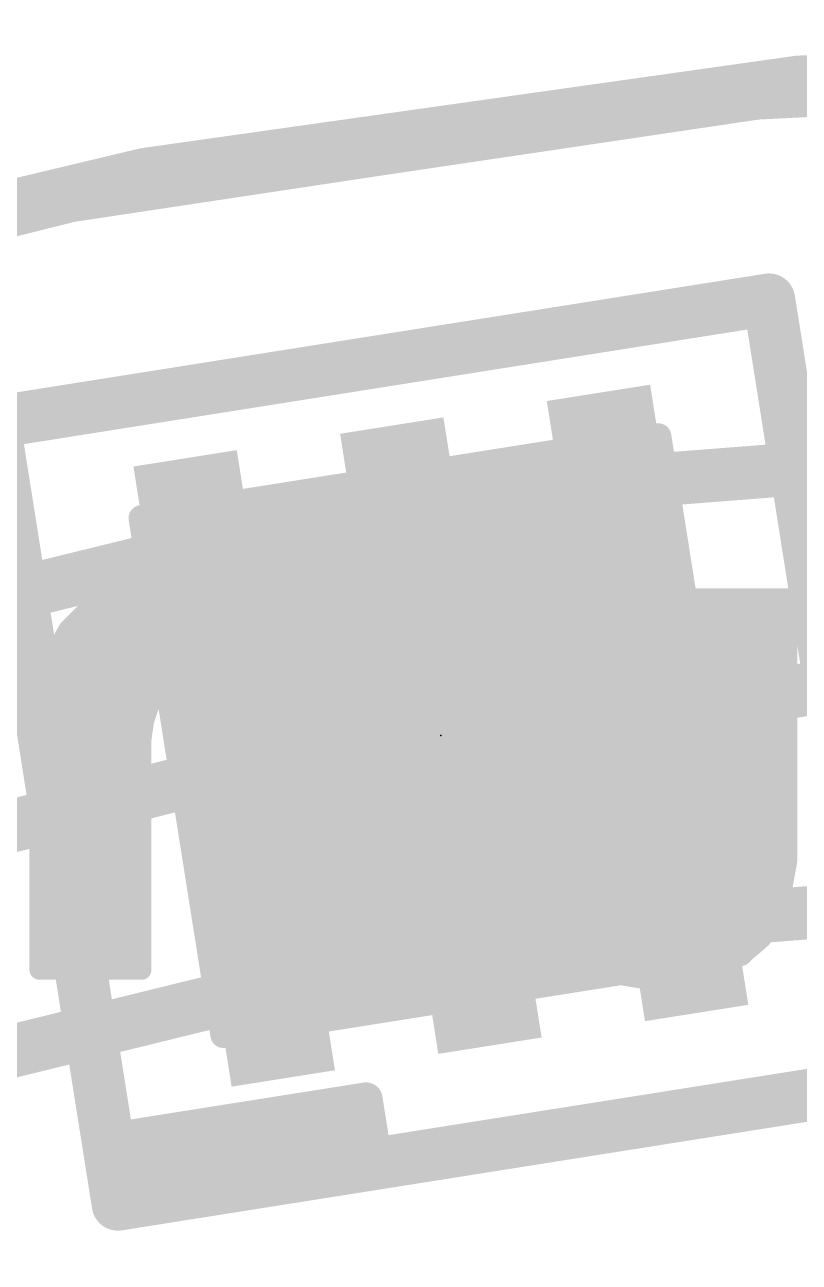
# Model space of a CAD drawing. Extents: x -17 to 92, y -61 to 85.
# Drawn here: x 22.463 to 25.424, y 50.387 to 55.118 of the extents above; entities that cross this region are included whole.
import ezdxf

# ---------------------------------------------------------------- set-up
doc = ezdxf.new("R2010")
doc.units = 0
for name, color, linetype in [('1', 12, 'CONTINUOUS'), ('16', 132, 'CONTINUOUS'), ('20', 31, 'CONTINUOUS'), ('21', 41, 'CONTINUOUS'), ('22', 253, 'CONTINUOUS'), ('23', 53, 'CONTINUOUS'), ('39', 12, 'CONTINUOUS'), ('51', 253, 'CONTINUOUS')]:
    doc.layers.add(name, color=color, linetype=linetype)

# ---------------------------------------------------------------- blocks, each defined once
blk = doc.blocks.new('RECT')
blk.add_solid([(-0.5, -0.5), (0.5, -0.5), (-0.5, 0.5), (0.5, 0.5)])

msp = doc.modelspace()

# ---------------------------------------------------------------- linework, layer by layer
at = {"layer": '1'}
for points, const_width in [([(27.94, 54.991, 0.4142), (0.889, 27.94)], 0.2032), ([(0.889, 27.94, 2.4102), (28.0035, 54.991)], 0.2032), ([(24.707, 53.4155, 1), (24.7149, 53.3142)], 0.1016), ([(23.1428, 53.0652, 1), (23.1186, 53.1639)], 0.1016), ([(27.94, 52.705, 2.4142), (52.705, 27.94)], 0.2032), ([(24.973, 51.7365, 1), (24.9809, 51.6352)], 0.1016), ([(23.4087, 51.3862, 1), (23.3845, 51.4848)], 0.1016)]:
    msp.add_lwpolyline(points, format="xyb", dxfattribs=dict(at, const_width=const_width))
at = {"layer": '1', "const_width": 0.2032}
for points in [[(24.711, 53.3649), (27.14, 53.555)], [(20.7928, 52.5414), (23.1307, 53.1146)], [(27.14, 51.855), (24.9769, 51.6858)], [(23.3966, 51.4355), (21.3181, 50.9246)]]:
    msp.add_lwpolyline(points, dxfattribs=at)
at = {"layer": '16', "const_width": 0.2032}
msp.add_lwpolyline([(27.8765, 54.991, 2.4102), (54.991, 27.94)], format="xyb", dxfattribs=at)
at = {"layer": '20', "const_width": 0.2032}
msp.add_lwpolyline([(44.3611, 49.4411, 0.3395), (11.5189, 49.4411)], format="xyb", dxfattribs=at)
at = {"layer": '21'}
for points, const_width in [([(27.94, 0.889, 1), (27.94, 54.991, 1), (27.94, 0.889)], 0.2032), ([(25.3579, 54.0748, 1), (25.2591, 54.0592)], 0.1), ([(25.3163, 54.0176, 1), (25.3007, 54.1164)], 0.1), ([(23.7989, 51.0163, 1), (23.7362, 51.0064)], 0.0635), ([(23.7725, 50.98, 1), (23.7626, 51.0427)], 0.0635), ([(22.8292, 50.8627, 1), (22.7305, 50.8471)], 0.1), ([(23.8145, 50.9175, 1), (23.7518, 50.9076)], 0.0635), ([(23.7518, 50.9076, 1), (23.8145, 50.9175)], 0.0635), ([(23.7882, 50.8812, 1), (23.7782, 50.9439)], 0.0635), ([(22.7305, 50.8471, 1), (22.8292, 50.8627)], 0.1), ([(22.8112, 50.8599, 1), (22.7485, 50.8499)], 0.0635), ([(22.7749, 50.8862, 1), (22.7848, 50.8235)], 0.0635), ([(23.8038, 50.7824, 1), (23.7939, 50.8451)], 0.0635), ([(22.8893, 50.8031, 1), (22.8992, 50.7404)], 0.0635), ([(23.7675, 50.8088, 1), (23.8302, 50.8187)], 0.0635), ([(22.8062, 50.6887, 1), (22.8161, 50.626)], 0.0635), ([(22.8111, 50.6573, 1), (22.8268, 50.5586)], 0.1), ([(22.7696, 50.6001, 1), (22.8683, 50.6158)], 0.1), ([(22.7798, 50.6524, 1), (22.8425, 50.6623)], 0.0635)]:
    msp.add_lwpolyline(points, format="xyb", dxfattribs=dict(at, const_width=const_width))
for points, const_width in [([(25.3085, 54.067), (22.3454, 53.5977)], 0.2), ([(25.782, 51.0773), (25.3085, 54.067)], 0.2), ([(22.3454, 53.5977), (22.7799, 50.8549)], 0.2), ([(22.819, 50.608), (25.782, 51.0773)], 0.2), ([(22.7799, 50.8549), (23.7675, 51.0113)], 0.127), ([(23.7675, 51.0113), (23.7832, 50.9126)], 0.127), ([(22.7799, 50.8549), (22.819, 50.608)], 0.2), ([(22.8943, 50.7718), (23.7832, 50.9126)], 0.127), ([(23.7832, 50.9126), (23.7988, 50.8138)], 0.127), ([(22.8111, 50.6573), (22.7799, 50.8549)], 0.127), ([(23.7988, 50.8138), (22.8111, 50.6573)], 0.127)]:
    msp.add_lwpolyline(points, dxfattribs=dict(at, const_width=const_width))
at = {"layer": '22', "const_width": 0.0762}
for points in [[(22.899, 52.945), (22.779, 52.915)], [(23.039, 52.965), (22.899, 52.945)], [(22.997, 52.959), (23.075, 52.959)], [(23.159, 52.945), (23.039, 52.965)], [(23.279, 52.905), (23.159, 52.945)], [(22.779, 52.915), (22.689, 52.865)], [(23.329, 52.875), (23.279, 52.905)], [(23.839, 52.925), (23.479, 52.925)], [(23.479, 52.925), (23.479, 52.725)], [(23.849, 52.745), (23.839, 52.925)], [(24.439, 52.925), (24.059, 52.925)], [(24.059, 52.925), (24.059, 51.505)], [(24.439, 52.185), (24.439, 52.925)], [(25.379, 52.925), (24.989, 52.925)], [(24.989, 52.925), (24.989, 52.045)], [(25.379, 51.925), (25.379, 52.925)], [(22.689, 52.865), (22.629, 52.805)], [(22.721, 52.8828), (23.316, 52.8828)], [(23.389, 52.835), (23.329, 52.875)], [(23.479, 52.8828), (23.8413, 52.8828)], [(24.059, 52.8828), (24.439, 52.8828)], [(24.989, 52.8828), (25.379, 52.8828)], [(22.629, 52.805), (22.579, 52.715)], [(22.6306, 52.8066), (23.4117, 52.8066)], [(23.429, 52.785), (23.389, 52.835)], [(23.479, 52.8066), (23.8456, 52.8066)], [(24.059, 52.8066), (24.439, 52.8066)], [(24.989, 52.8066), (25.379, 52.8066)], [(23.469, 52.725), (23.429, 52.785)], [(22.579, 52.715), (22.539, 52.615)], [(22.5876, 52.7304), (23.4654, 52.7304)], [(23.479, 52.725), (23.469, 52.725)], [(23.479, 52.7304), (23.849, 52.7304)], [(23.849, 51.505), (23.849, 52.745)], [(24.059, 52.7304), (24.439, 52.7304)], [(24.989, 52.7304), (25.379, 52.7304)], [(22.539, 52.615), (22.529, 52.505)], [(22.5547, 52.6542), (23.1542, 52.6542)], [(22.999, 52.605), (23.039, 52.635)], [(23.039, 52.635), (23.159, 52.655)], [(23.159, 52.655), (23.299, 52.635)], [(23.1646, 52.6542), (23.849, 52.6542)], [(23.299, 52.635), (23.349, 52.605)], [(24.059, 52.6542), (24.439, 52.6542)], [(24.989, 52.6542), (25.379, 52.6542)], [(22.5356, 52.578), (22.9788, 52.578)], [(22.939, 52.515), (22.969, 52.565)], [(22.969, 52.565), (22.999, 52.605)], [(23.349, 52.605), (23.389, 52.555)], [(23.3706, 52.578), (23.849, 52.578)], [(24.059, 52.578), (24.439, 52.578)], [(24.989, 52.578), (25.379, 52.578)], [(23.389, 52.555), (23.419, 52.505)], [(22.529, 52.505), (22.519, 52.375)], [(22.5288, 52.5018), (22.9346, 52.5018)], [(22.919, 52.455), (22.939, 52.515)], [(23.419, 52.505), (23.439, 52.435)], [(23.4199, 52.5018), (23.849, 52.5018)], [(24.059, 52.5018), (24.439, 52.5018)], [(24.989, 52.5018), (25.379, 52.5018)], [(22.5229, 52.4256), (22.9148, 52.4256)], [(22.909, 52.385), (22.919, 52.455)], [(23.439, 52.435), (23.459, 52.345)], [(23.4411, 52.4256), (23.849, 52.4256)], [(24.059, 52.4256), (24.439, 52.4256)], [(24.989, 52.4256), (25.379, 52.4256)], [(22.519, 52.375), (22.519, 51.505)], [(22.909, 51.505), (22.909, 52.385)], [(22.519, 52.3494), (22.909, 52.3494)], [(23.458, 52.3494), (23.849, 52.3494)], [(23.459, 52.345), (23.459, 51.505)], [(24.059, 52.3494), (24.439, 52.3494)], [(24.989, 52.3494), (25.379, 52.3494)], [(22.519, 52.2732), (22.909, 52.2732)], [(23.459, 52.2732), (23.849, 52.2732)], [(24.059, 52.2732), (24.439, 52.2732)], [(24.989, 52.2732), (25.379, 52.2732)], [(22.519, 52.197), (22.909, 52.197)], [(23.459, 52.197), (23.849, 52.197)], [(24.059, 52.197), (24.439, 52.197)], [(24.989, 52.197), (25.379, 52.197)], [(24.449, 52.085), (24.439, 52.185)], [(22.519, 52.1208), (22.909, 52.1208)], [(23.459, 52.1208), (23.849, 52.1208)], [(24.059, 52.1208), (24.4454, 52.1208)], [(24.989, 52.1208), (25.379, 52.1208)], [(22.519, 52.0446), (22.909, 52.0446)], [(23.459, 52.0446), (23.849, 52.0446)], [(24.059, 52.0446), (24.4535, 52.0446)], [(24.459, 51.995), (24.449, 52.085)], [(24.989, 52.045), (24.979, 51.975)], [(24.9889, 52.0446), (25.379, 52.0446)], [(22.519, 51.9684), (22.909, 51.9684)], [(23.459, 51.9684), (23.849, 51.9684)], [(24.059, 51.9684), (24.4666, 51.9684)], [(24.479, 51.925), (24.459, 51.995)], [(24.979, 51.975), (24.959, 51.915)], [(24.9768, 51.9684), (25.379, 51.9684)], [(24.509, 51.875), (24.479, 51.925)], [(24.959, 51.915), (24.939, 51.865)], [(25.359, 51.815), (25.379, 51.925)], [(22.519, 51.8922), (22.909, 51.8922)], [(23.459, 51.8922), (23.849, 51.8922)], [(24.059, 51.8922), (24.4987, 51.8922)], [(24.559, 51.825), (24.509, 51.875)], [(24.939, 51.865), (24.899, 51.825)], [(24.9499, 51.8922), (25.373, 51.8922)], [(22.519, 51.816), (22.909, 51.816)], [(23.459, 51.816), (23.849, 51.816)], [(24.059, 51.816), (24.574, 51.816)], [(24.609, 51.795), (24.559, 51.825)], [(24.899, 51.825), (24.859, 51.795)], [(24.887, 51.816), (25.3592, 51.816)], [(25.329, 51.715), (25.359, 51.815)], [(24.669, 51.785), (24.609, 51.795)], [(24.739, 51.775), (24.669, 51.785)], [(24.809, 51.785), (24.739, 51.775)], [(24.859, 51.795), (24.809, 51.785)], [(22.519, 51.7398), (22.909, 51.7398)], [(23.459, 51.7398), (23.849, 51.7398)], [(24.059, 51.7398), (25.3364, 51.7398)], [(25.279, 51.625), (25.329, 51.715)], [(24.429, 51.505), (24.429, 51.705)], [(24.429, 51.705), (24.469, 51.645)], [(22.519, 51.6636), (22.909, 51.6636)], [(23.459, 51.6636), (23.849, 51.6636)], [(24.059, 51.6636), (24.429, 51.6636)], [(24.4566, 51.6636), (25.3004, 51.6636)], [(24.469, 51.645), (24.519, 51.605)], [(25.209, 51.565), (25.279, 51.625)], [(22.519, 51.5874), (22.909, 51.5874)], [(23.459, 51.5874), (23.849, 51.5874)], [(24.059, 51.5874), (24.429, 51.5874)], [(24.519, 51.605), (24.569, 51.555)], [(24.5366, 51.5874), (25.2351, 51.5874)], [(24.569, 51.555), (24.619, 51.525)], [(24.619, 51.525), (24.739, 51.485)], [(25.119, 51.515), (25.209, 51.565)], [(22.519, 51.5112), (22.909, 51.5112)], [(22.519, 51.505), (22.909, 51.505)], [(23.459, 51.5112), (23.849, 51.5112)], [(23.459, 51.505), (23.849, 51.505)], [(24.059, 51.5112), (24.429, 51.5112)], [(24.059, 51.505), (24.429, 51.505)], [(24.6604, 51.5112), (25.1051, 51.5112)], [(24.739, 51.485), (24.799, 51.475)], [(24.869, 51.465), (25.009, 51.485)], [(25.009, 51.485), (25.119, 51.515)], [(24.799, 51.475), (24.869, 51.465)]]:
    msp.add_lwpolyline(points, dxfattribs=at)
at = {"layer": '22', "const_width": 0.0381}
for points in [[(22.8963, 52.9639, 1), (22.9017, 52.9261)], [(22.9036, 52.9265, 1), (22.8944, 52.9635)], [(22.997, 52.9781, 1), (22.997, 52.94)], [(23.0421, 52.9838, 1), (23.0359, 52.9462)], [(23.0417, 52.9461, 1), (23.0363, 52.9839)], [(23.075, 52.94, 1), (23.075, 52.9781)], [(23.165, 52.9631, 1), (23.153, 52.9269)], [(23.1559, 52.9262, 1), (23.1621, 52.9638)], [(22.7744, 52.9335, 1), (22.7836, 52.8965)], [(22.7883, 52.8983, 1), (22.7697, 52.9317)], [(23.2888, 52.9213, 1), (23.2692, 52.8887)], [(23.273, 52.8869, 1), (23.285, 52.9231)], [(23.479, 52.9441, 1), (23.479, 52.906)], [(23.4981, 52.925, 1), (23.46, 52.925)], [(23.858, 52.9261, 1), (23.82, 52.9239)], [(23.839, 52.906, 1), (23.839, 52.9441)], [(24.059, 52.9441, 1), (24.059, 52.906)], [(24.0781, 52.925, 1), (24.04, 52.925)], [(24.4581, 52.925, 1), (24.42, 52.925)], [(24.439, 52.906, 1), (24.439, 52.9441)], [(24.989, 52.9441, 1), (24.989, 52.906)], [(25.0081, 52.925, 1), (24.97, 52.925)], [(25.3981, 52.925, 1), (25.36, 52.925)], [(25.379, 52.906, 1), (25.379, 52.9441)], [(22.6797, 52.8817, 1), (22.6983, 52.8483)], [(22.7025, 52.8515, 1), (22.6755, 52.8785)], [(22.721, 52.9019, 1), (22.721, 52.8638)], [(23.3396, 52.8909, 1), (23.3184, 52.8591)], [(23.316, 52.8638, 1), (23.316, 52.9019)], [(23.3192, 52.8587, 1), (23.3388, 52.8913)], [(23.479, 52.9019, 1), (23.479, 52.8638)], [(23.8413, 52.8638, 1), (23.8413, 52.9019)], [(24.059, 52.9019, 1), (24.059, 52.8638)], [(24.439, 52.8638, 1), (24.439, 52.9019)], [(24.989, 52.9019, 1), (24.989, 52.8638)], [(25.379, 52.8638, 1), (25.379, 52.9019)], [(22.6306, 52.8257, 1), (22.6306, 52.7876)], [(22.6457, 52.7957, 1), (22.6123, 52.8143)], [(23.4039, 52.8469, 1), (23.3741, 52.8231)], [(23.3784, 52.8191, 1), (23.3996, 52.8509)], [(23.4117, 52.7876, 1), (23.4117, 52.8257)], [(23.479, 52.8257, 1), (23.479, 52.7876)], [(23.8456, 52.7876, 1), (23.8456, 52.8257)], [(24.059, 52.8257, 1), (24.059, 52.7876)], [(24.439, 52.7876, 1), (24.439, 52.8257)], [(24.989, 52.8257, 1), (24.989, 52.7876)], [(25.379, 52.7876, 1), (25.379, 52.8257)], [(22.6155, 52.8185, 1), (22.6425, 52.7915)], [(23.4449, 52.7956, 1), (23.4131, 52.7744)], [(23.4141, 52.7731, 1), (23.4439, 52.7969)], [(22.5967, 52.7079, 1), (22.5613, 52.7221)], [(22.5876, 52.7495, 1), (22.5876, 52.7114)], [(23.469, 52.7441, 1), (23.469, 52.706)], [(23.4531, 52.7144, 1), (23.4849, 52.7356)], [(23.479, 52.7495, 1), (23.479, 52.7114)], [(23.46, 52.725, 1), (23.4981, 52.725)], [(23.4654, 52.7114, 1), (23.4654, 52.7495)], [(23.479, 52.706, 1), (23.479, 52.7441)], [(23.8681, 52.745, 1), (23.83, 52.745)], [(23.83, 52.7439, 1), (23.868, 52.7461)], [(23.849, 52.7114, 1), (23.849, 52.7495)], [(24.059, 52.7495, 1), (24.059, 52.7114)], [(24.439, 52.7114, 1), (24.439, 52.7495)], [(24.989, 52.7495, 1), (24.989, 52.7114)], [(25.379, 52.7114, 1), (25.379, 52.7495)], [(22.5623, 52.7243, 1), (22.5957, 52.7057)], [(22.558, 52.6133, 1), (22.52, 52.6167)], [(22.5547, 52.6733, 1), (22.5547, 52.6352)], [(23.0359, 52.6538, 1), (23.0421, 52.6162)], [(23.0504, 52.6198, 1), (23.0276, 52.6502)], [(23.1617, 52.6739, 1), (23.1563, 52.6361)], [(23.1646, 52.6733, 1), (23.1646, 52.6352)], [(23.1542, 52.6352, 1), (23.1542, 52.6733)], [(23.1621, 52.6362, 1), (23.1559, 52.6738)], [(23.3088, 52.6513, 1), (23.2892, 52.6187)], [(23.2963, 52.6161, 1), (23.3017, 52.6539)], [(23.849, 52.6352, 1), (23.849, 52.6733)], [(24.059, 52.6733, 1), (24.059, 52.6352)], [(24.439, 52.6352, 1), (24.439, 52.6733)], [(24.989, 52.6733, 1), (24.989, 52.6352)], [(25.379, 52.6352, 1), (25.379, 52.6733)], [(22.5356, 52.5971, 1), (22.5356, 52.559)], [(22.5213, 52.6221, 1), (22.5567, 52.6079)], [(22.9853, 52.5552, 1), (22.9527, 52.5748)], [(22.9788, 52.559, 1), (22.9788, 52.5971)], [(22.9876, 52.6202, 1), (23.0104, 52.5898)], [(23.0142, 52.5936, 1), (22.9838, 52.6164)], [(23.3639, 52.6169, 1), (23.3341, 52.5931)], [(23.3392, 52.5887, 1), (23.3588, 52.6213)], [(23.3706, 52.5971, 1), (23.3706, 52.559)], [(23.849, 52.559, 1), (23.849, 52.5971)], [(24.059, 52.5971, 1), (24.059, 52.559)], [(24.439, 52.559, 1), (24.439, 52.5971)], [(24.989, 52.5971, 1), (24.989, 52.559)], [(25.379, 52.559, 1), (25.379, 52.5971)], [(22.9538, 52.5764, 1), (22.9842, 52.5536)], [(23.4053, 52.5648, 1), (23.3727, 52.5452)], [(23.3741, 52.5431, 1), (23.4039, 52.5669)], [(22.5288, 52.5209, 1), (22.5288, 52.4828)], [(22.51, 52.5067, 1), (22.548, 52.5033)], [(22.548, 52.5035, 1), (22.51, 52.5065)], [(22.9227, 52.5248, 1), (22.9553, 52.5052)], [(22.9571, 52.509, 1), (22.9209, 52.521)], [(22.9346, 52.4828, 1), (22.9346, 52.5209)], [(23.4373, 52.5102, 1), (23.4007, 52.4998)], [(23.4199, 52.5209, 1), (23.4199, 52.4828)], [(23.4027, 52.4952, 1), (23.4353, 52.5148)], [(23.849, 52.4828, 1), (23.849, 52.5209)], [(24.059, 52.5209, 1), (24.059, 52.4828)], [(24.439, 52.4828, 1), (24.439, 52.5209)], [(24.989, 52.5209, 1), (24.989, 52.4828)], [(25.379, 52.4828, 1), (25.379, 52.5209)], [(22.5229, 52.4447, 1), (22.5229, 52.4066)], [(22.9009, 52.461, 1), (22.9371, 52.449)], [(22.9379, 52.4523, 1), (22.9001, 52.4577)], [(22.9148, 52.4066, 1), (22.9148, 52.4447)], [(23.4576, 52.4391, 1), (23.4204, 52.4309)], [(23.4411, 52.4447, 1), (23.4411, 52.4066)], [(23.849, 52.4066, 1), (23.849, 52.4447)], [(24.059, 52.4447, 1), (24.059, 52.4066)], [(24.439, 52.4066, 1), (24.439, 52.4447)], [(24.989, 52.4447, 1), (24.989, 52.4066)], [(25.379, 52.4066, 1), (25.379, 52.4447)], [(22.5381, 52.375, 1), (22.5, 52.375)], [(22.9281, 52.385, 1), (22.89, 52.385)], [(23.4207, 52.4298, 1), (23.4573, 52.4402)], [(22.5, 52.3765, 1), (22.538, 52.3735)], [(22.519, 52.3685, 1), (22.519, 52.3304)], [(22.8901, 52.3877, 1), (22.9279, 52.3823)], [(22.909, 52.3304, 1), (22.909, 52.3685)], [(23.458, 52.3685, 1), (23.458, 52.3304)], [(23.478, 52.345, 1), (23.4399, 52.345)], [(23.4404, 52.3409, 1), (23.4776, 52.3491)], [(23.849, 52.3304, 1), (23.849, 52.3685)], [(24.059, 52.3685, 1), (24.059, 52.3304)], [(24.439, 52.3304, 1), (24.439, 52.3685)], [(24.989, 52.3685, 1), (24.989, 52.3304)], [(25.379, 52.3304, 1), (25.379, 52.3685)], [(22.519, 52.2923, 1), (22.519, 52.2542)], [(22.909, 52.2542, 1), (22.909, 52.2923)], [(23.459, 52.2923, 1), (23.459, 52.2542)], [(23.849, 52.2542, 1), (23.849, 52.2923)], [(24.059, 52.2923, 1), (24.059, 52.2542)], [(24.439, 52.2542, 1), (24.439, 52.2923)], [(24.989, 52.2923, 1), (24.989, 52.2542)], [(25.379, 52.2542, 1), (25.379, 52.2923)], [(22.519, 52.2161, 1), (22.519, 52.178)], [(22.909, 52.178, 1), (22.909, 52.2161)], [(23.459, 52.2161, 1), (23.459, 52.178)], [(23.849, 52.178, 1), (23.849, 52.2161)], [(24.059, 52.2161, 1), (24.059, 52.178)], [(24.439, 52.178, 1), (24.439, 52.2161)], [(24.989, 52.2161, 1), (24.989, 52.178)], [(25.379, 52.178, 1), (25.379, 52.2161)], [(24.458, 52.1869, 1), (24.42, 52.1831)], [(24.42, 52.185, 1), (24.4581, 52.185)], [(22.519, 52.1399, 1), (22.519, 52.1018)], [(22.909, 52.1018, 1), (22.909, 52.1399)], [(23.459, 52.1399, 1), (23.459, 52.1018)], [(23.849, 52.1018, 1), (23.849, 52.1399)], [(24.059, 52.1399, 1), (24.059, 52.1018)], [(24.4454, 52.1018, 1), (24.4454, 52.1399)], [(24.989, 52.1399, 1), (24.989, 52.1018)], [(25.379, 52.1018, 1), (25.379, 52.1399)], [(22.519, 52.0637, 1), (22.519, 52.0256)], [(22.909, 52.0256, 1), (22.909, 52.0637)], [(23.459, 52.0637, 1), (23.459, 52.0256)], [(23.849, 52.0256, 1), (23.849, 52.0637)], [(24.059, 52.0637, 1), (24.059, 52.0256)], [(24.4679, 52.0871, 1), (24.4301, 52.0829)], [(24.43, 52.0831, 1), (24.468, 52.0869)], [(24.4535, 52.0256, 1), (24.4535, 52.0637)], [(24.9889, 52.0637, 1), (24.9889, 52.0256)], [(25.0079, 52.0423, 1), (24.9701, 52.0477)], [(25.379, 52.0256, 1), (25.379, 52.0637)], [(24.97, 52.045, 1), (25.0081, 52.045)], [(22.519, 51.9875, 1), (22.519, 51.9494)], [(22.909, 51.9494, 1), (22.909, 51.9875)], [(23.459, 51.9875, 1), (23.459, 51.9494)], [(23.849, 51.9494, 1), (23.849, 51.9875)], [(24.059, 51.9875, 1), (24.059, 51.9494)], [(24.4773, 52.0002, 1), (24.4407, 51.9898)], [(24.4401, 51.9929, 1), (24.4779, 51.9971)], [(24.4666, 51.9494, 1), (24.4666, 51.9875)], [(24.9768, 51.9875, 1), (24.9768, 51.9494)], [(24.9601, 51.9777, 1), (24.9979, 51.9723)], [(24.9971, 51.969, 1), (24.9609, 51.981)], [(25.379, 51.9494, 1), (25.379, 51.9875)], [(24.4953, 51.9348, 1), (24.4627, 51.9152)], [(24.4607, 51.9198, 1), (24.4973, 51.9302)], [(24.9409, 51.921, 1), (24.9771, 51.909)], [(24.9767, 51.9079, 1), (24.9413, 51.9221)], [(25.36, 51.925, 1), (25.3981, 51.925)], [(25.3977, 51.9216, 1), (25.3603, 51.9284)], [(22.519, 51.9113, 1), (22.519, 51.8732)], [(22.909, 51.8732, 1), (22.909, 51.9113)], [(23.459, 51.9113, 1), (23.459, 51.8732)], [(23.849, 51.8732, 1), (23.849, 51.9113)], [(24.059, 51.9113, 1), (24.059, 51.8732)], [(24.5225, 51.8885, 1), (24.4955, 51.8615)], [(24.4927, 51.8652, 1), (24.5253, 51.8848)], [(24.4987, 51.8732, 1), (24.4987, 51.9113)], [(24.9525, 51.8515, 1), (24.9255, 51.8785)], [(24.9499, 51.9113, 1), (24.9499, 51.8732)], [(25.373, 51.8732, 1), (25.373, 51.9113)], [(22.519, 51.8351, 1), (22.519, 51.797)], [(22.909, 51.797, 1), (22.909, 51.8351)], [(23.459, 51.8351, 1), (23.459, 51.797)], [(23.849, 51.797, 1), (23.849, 51.8351)], [(24.059, 51.8351, 1), (24.059, 51.797)], [(24.5688, 51.8413, 1), (24.5492, 51.8087)], [(24.5455, 51.8115, 1), (24.5725, 51.8385)], [(24.574, 51.797, 1), (24.574, 51.8351)], [(24.887, 51.8351, 1), (24.887, 51.797)], [(24.8855, 51.8385, 1), (24.9125, 51.8115)], [(24.9104, 51.8098, 1), (24.8876, 51.8402)], [(24.9213, 51.8721, 1), (24.9567, 51.8579)], [(25.3772, 51.8095, 1), (25.3408, 51.8205)], [(25.3592, 51.797, 1), (25.3592, 51.8351)], [(24.6121, 51.8138, 1), (24.6059, 51.7762)], [(24.5992, 51.7787, 1), (24.6188, 51.8113)], [(24.6717, 51.8039, 1), (24.6663, 51.7661)], [(24.6659, 51.7662, 1), (24.6721, 51.8038)], [(24.7363, 51.7939, 1), (24.7417, 51.7561)], [(24.7363, 51.7561, 1), (24.7417, 51.7939)], [(24.8053, 51.8037, 1), (24.8127, 51.7663)], [(24.8117, 51.7661, 1), (24.8063, 51.8039)], [(24.8476, 51.8102, 1), (24.8704, 51.7798)], [(24.8627, 51.7763, 1), (24.8553, 51.8137)], [(25.3403, 51.8184, 1), (25.3777, 51.8116)], [(22.519, 51.7589, 1), (22.519, 51.7208)], [(22.909, 51.7208, 1), (22.909, 51.7589)], [(23.459, 51.7589, 1), (23.459, 51.7208)], [(23.849, 51.7208, 1), (23.849, 51.7589)], [(24.059, 51.7589, 1), (24.059, 51.7208)], [(25.3457, 51.7057, 1), (25.3123, 51.7243)], [(25.3364, 51.7208, 1), (25.3364, 51.7589)], [(24.4449, 51.7156, 1), (24.4131, 51.6944)], [(24.4481, 51.705, 1), (24.41, 51.705)], [(25.3108, 51.7205, 1), (25.3472, 51.7095)], [(22.519, 51.6827, 1), (22.519, 51.6446)], [(22.909, 51.6446, 1), (22.909, 51.6827)], [(23.459, 51.6827, 1), (23.459, 51.6446)], [(23.849, 51.6446, 1), (23.849, 51.6827)], [(24.059, 51.6827, 1), (24.059, 51.6446)], [(24.429, 51.6446, 1), (24.429, 51.6827)], [(24.4566, 51.6827, 1), (24.4566, 51.6446)], [(24.4809, 51.6599, 1), (24.4571, 51.6301)], [(24.4531, 51.6344, 1), (24.4849, 51.6556)], [(25.2914, 51.6105, 1), (25.2666, 51.6395)], [(25.3004, 51.6446, 1), (25.3004, 51.6827)], [(22.519, 51.6065, 1), (22.519, 51.5684)], [(22.909, 51.5684, 1), (22.909, 51.6065)], [(23.459, 51.6065, 1), (23.459, 51.5684)], [(23.849, 51.5684, 1), (23.849, 51.6065)], [(24.059, 51.6065, 1), (24.059, 51.5684)], [(24.429, 51.5684, 1), (24.429, 51.6065)], [(24.5325, 51.6185, 1), (24.5055, 51.5915)], [(24.5071, 51.5901, 1), (24.5309, 51.6199)], [(24.5366, 51.6065, 1), (24.5366, 51.5684)], [(25.2351, 51.5684, 1), (25.2351, 51.6065)], [(25.2623, 51.6343, 1), (25.2957, 51.6157)], [(24.5788, 51.5713, 1), (24.5592, 51.5387)], [(24.5555, 51.5415, 1), (24.5825, 51.5685)], [(24.625, 51.5431, 1), (24.613, 51.5069)], [(25.1966, 51.5795, 1), (25.2214, 51.5505)], [(25.2183, 51.5483, 1), (25.1997, 51.5817)], [(22.519, 51.5303, 1), (22.519, 51.4922)], [(22.519, 51.5241, 1), (22.519, 51.486)], [(22.5, 51.505, 1), (22.5381, 51.505)], [(22.89, 51.505, 1), (22.9281, 51.505)], [(22.909, 51.4922, 1), (22.909, 51.5303)], [(22.909, 51.486, 1), (22.909, 51.5241)], [(23.459, 51.5303, 1), (23.459, 51.4922)], [(23.459, 51.5241, 1), (23.459, 51.486)], [(23.4399, 51.505, 1), (23.478, 51.505)], [(23.83, 51.505, 1), (23.8681, 51.505)], [(23.849, 51.4922, 1), (23.849, 51.5303)], [(23.849, 51.486, 1), (23.849, 51.5241)], [(24.059, 51.5303, 1), (24.059, 51.4922)], [(24.059, 51.5241, 1), (24.059, 51.486)], [(24.04, 51.505, 1), (24.0781, 51.505)], [(24.41, 51.505, 1), (24.4481, 51.505)], [(24.429, 51.4922, 1), (24.429, 51.5303)], [(24.429, 51.486, 1), (24.429, 51.5241)], [(24.6092, 51.5087, 1), (24.6288, 51.5413)], [(24.6604, 51.5303, 1), (24.6604, 51.4922)], [(24.7421, 51.5038, 1), (24.7359, 51.4662)], [(24.733, 51.4669, 1), (24.745, 51.5031)], [(25.004, 51.5034, 1), (25.014, 51.4666)], [(25.0117, 51.4661, 1), (25.0063, 51.5039)], [(25.1097, 51.5317, 1), (25.1283, 51.4983)], [(25.1051, 51.4922, 1), (25.1051, 51.5303)], [(25.124, 51.4966, 1), (25.114, 51.5334)], [(24.8017, 51.4939, 1), (24.7963, 51.4561)], [(24.7959, 51.4562, 1), (24.8021, 51.4938)], [(24.8663, 51.4839, 1), (24.8717, 51.4461)], [(24.8663, 51.4461, 1), (24.8717, 51.4839)]]:
    msp.add_lwpolyline(points, format="xyb", dxfattribs=at)
at = {"layer": '23'}
msp.add_point((24.0538, 52.4002), dxfattribs=at)
at = {"layer": '51', "const_width": 0.1}
for points in [[(22.9097, 53.2315), (24.8851, 53.5443)], [(24.8851, 53.5443), (25.1979, 51.5689)], [(24.5472, 53.4402), (24.8435, 53.4871)], [(24.8435, 53.4871), (24.9217, 52.9933)], [(24.6254, 52.9463), (24.5472, 53.4402)], [(23.757, 53.315), (24.0533, 53.362)], [(24.0533, 53.362), (24.1316, 52.8681)], [(23.8353, 52.8212), (23.757, 53.315)], [(23.2225, 51.2561), (22.9097, 53.2315)], [(23.2632, 53.2368), (22.9669, 53.1899)], [(23.3414, 52.743), (23.2632, 53.2368)], [(22.9669, 53.1899), (23.0451, 52.696)], [(24.9217, 52.9933), (24.6254, 52.9463)], [(24.1316, 52.8681), (23.8353, 52.8212)], [(23.0451, 52.696), (23.3414, 52.743)], [(25.0625, 52.1044), (24.7662, 52.0574)], [(25.1407, 51.6105), (25.0625, 52.1044)], [(24.7662, 52.0574), (24.8444, 51.5636)], [(24.2723, 51.9792), (23.976, 51.9323)], [(24.3506, 51.4854), (24.2723, 51.9792)], [(23.976, 51.9323), (24.0543, 51.4384)], [(23.4822, 51.8541), (23.1859, 51.8071)], [(23.5604, 51.3602), (23.4822, 51.8541)], [(23.1859, 51.8071), (23.2641, 51.3133)], [(24.8444, 51.5636), (25.1407, 51.6105)], [(25.1979, 51.5689), (23.2225, 51.2561)], [(24.0543, 51.4384), (24.3506, 51.4854)], [(23.2641, 51.3133), (23.5604, 51.3602)]]:
    msp.add_lwpolyline(points, dxfattribs=at)
at = {"layer": '51', "const_width": 0.05}
for points in [[(24.9097, 53.5482, 1), (24.8604, 53.5404)], [(24.889, 53.5196, 1), (24.8811, 53.569)], [(24.8682, 53.491, 1), (24.8188, 53.4832)], [(24.8474, 53.4624, 1), (24.8396, 53.5118)], [(24.5719, 53.4441, 1), (24.5225, 53.4363)], [(24.5433, 53.4649, 1), (24.5511, 53.4155)], [(24.078, 53.3659, 1), (24.0286, 53.3581)], [(24.0572, 53.3373, 1), (24.0494, 53.3867)], [(23.7817, 53.3189, 1), (23.7323, 53.3111)], [(23.7531, 53.3397, 1), (23.7609, 53.2903)], [(22.9344, 53.2354, 1), (22.885, 53.2275)], [(22.9058, 53.2561, 1), (22.9136, 53.2068)], [(23.2879, 53.2407, 1), (23.2385, 53.2329)], [(23.2671, 53.2121, 1), (23.2593, 53.2615)], [(22.9916, 53.1938, 1), (22.9422, 53.186)], [(22.963, 53.2146, 1), (22.9708, 53.1652)], [(24.9256, 52.9686, 1), (24.9178, 53.018)], [(24.6215, 52.971, 1), (24.6293, 52.9216)], [(24.897, 52.9894, 1), (24.9464, 52.9972)], [(24.6007, 52.9424, 1), (24.6501, 52.9503)], [(24.1069, 52.8642, 1), (24.1562, 52.872)], [(24.1355, 52.8434, 1), (24.1276, 52.8928)], [(23.8313, 52.8459, 1), (23.8392, 52.7965)], [(23.8106, 52.8173, 1), (23.8599, 52.8251)], [(23.3453, 52.7183, 1), (23.3375, 52.7677)], [(23.0412, 52.7207, 1), (23.049, 52.6714)], [(23.3167, 52.7391, 1), (23.3661, 52.7469)], [(23.0204, 52.6921, 1), (23.0698, 52.7)], [(25.0872, 52.1083, 1), (25.0378, 52.1004)], [(25.0664, 52.0797, 1), (25.0586, 52.129)], [(24.7909, 52.0613, 1), (24.7415, 52.0535)], [(24.7623, 52.0821, 1), (24.7701, 52.0327)], [(24.297, 51.9831, 1), (24.2477, 51.9753)], [(24.2763, 51.9545, 1), (24.2684, 52.0039)], [(24.0007, 51.9362, 1), (23.9513, 51.9284)], [(23.9721, 51.957, 1), (23.98, 51.9076)], [(23.5069, 51.858, 1), (23.4575, 51.8501)], [(23.4861, 51.8294, 1), (23.4783, 51.8787)], [(23.2106, 51.811, 1), (23.1612, 51.8032)], [(23.182, 51.8318, 1), (23.1898, 51.7824)], [(25.1446, 51.5858, 1), (25.1368, 51.6352)], [(24.8405, 51.5883, 1), (24.8483, 51.5389)], [(25.116, 51.6066, 1), (25.1654, 51.6144)], [(25.2018, 51.5443, 1), (25.194, 51.5936)], [(24.8197, 51.5597, 1), (24.8691, 51.5675)], [(25.1732, 51.565, 1), (25.2226, 51.5729)], [(24.3259, 51.4814, 1), (24.3753, 51.4893)], [(24.3545, 51.4607, 1), (24.3467, 51.5101)], [(24.0503, 51.4631, 1), (24.0582, 51.4137)], [(24.0296, 51.4345, 1), (24.079, 51.4423)], [(23.5357, 51.3563, 1), (23.5851, 51.3641)], [(23.5643, 51.3355, 1), (23.5565, 51.3849)], [(23.2602, 51.338, 1), (23.268, 51.2886)], [(23.2394, 51.3094, 1), (23.2888, 51.3172)], [(23.2186, 51.2808, 1), (23.2265, 51.2314)], [(23.1979, 51.2522, 1), (23.2472, 51.26)]]:
    msp.add_lwpolyline(points, format="xyb", dxfattribs=at)

# ---------------------------------------------------------------- block references
at = {"layer": '1', "xscale": 0.7, "yscale": 0.4, "rotation": 279}
for p in [(24.711, 53.3649), (23.9208, 53.2397), (23.1307, 53.1146), (24.9769, 51.6858), (24.1868, 51.5607), (23.3966, 51.4355)]:
    msp.add_blockref('RECT', p, dxfattribs=at)
at = {"layer": '39', "xscale": 2.032, "yscale": 2.032, "rotation": 189}
msp.add_blockref('RECT', (24.0538, 52.4002), dxfattribs=at)
at = {"layer": '51', "xscale": 0.508, "yscale": 0.254, "rotation": 189}
msp.add_blockref('RECT', (24.0339, 52.5256), dxfattribs=at)

doc.saveas('drawing.dxf')
